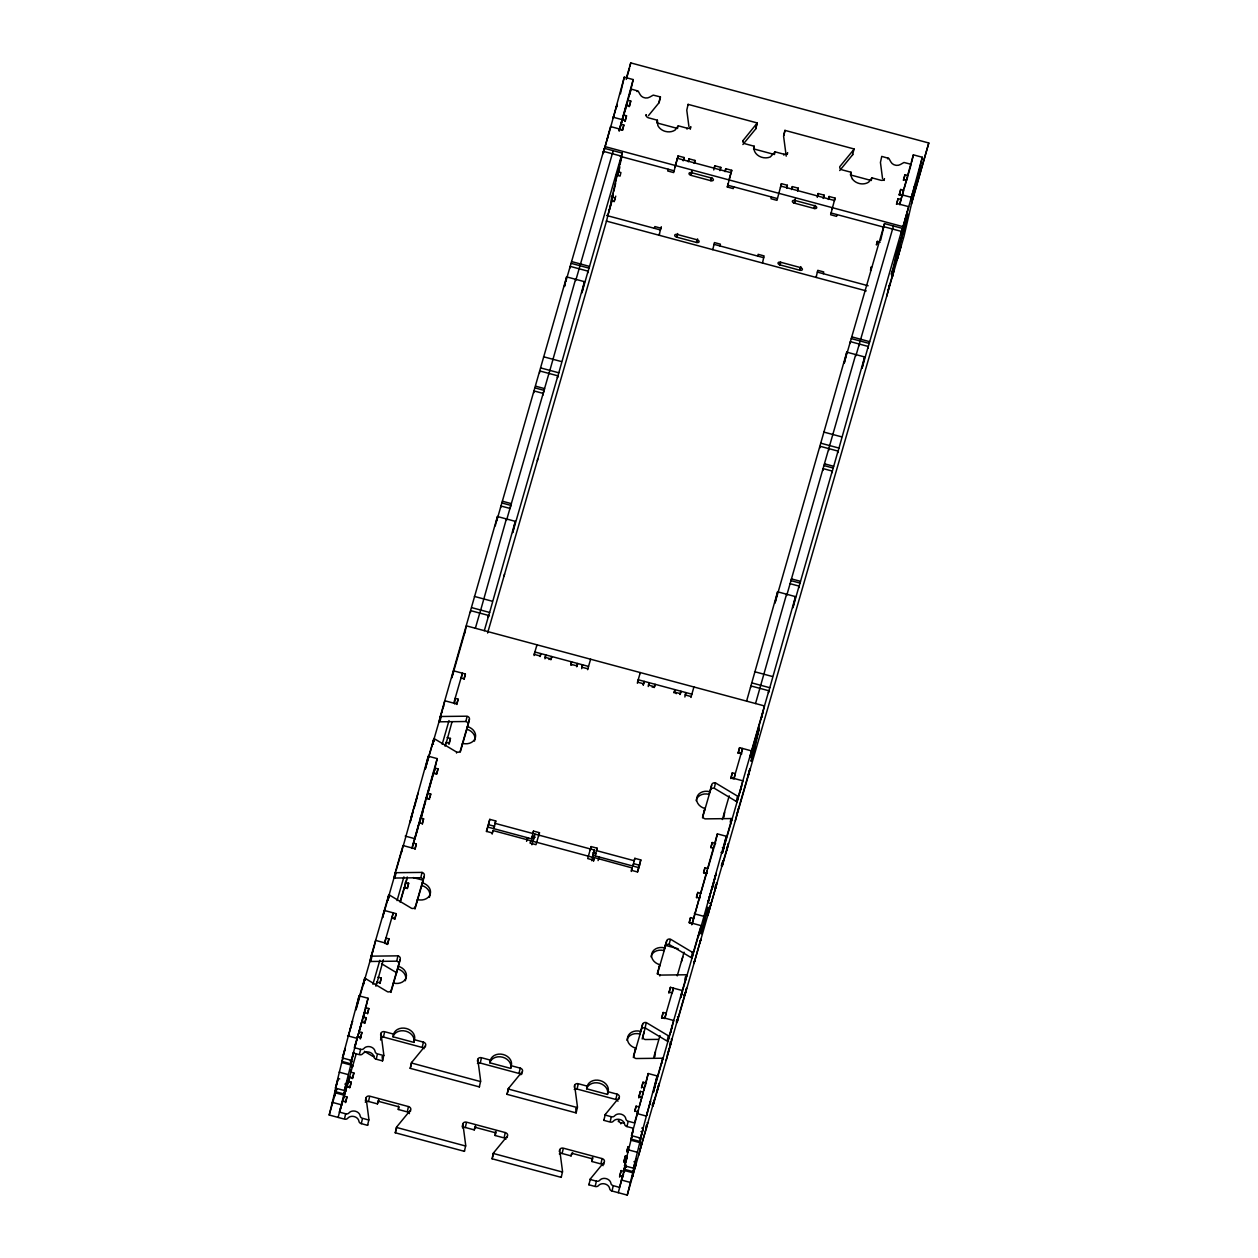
<?xml version="1.0" encoding="UTF-8"?>
<svg xmlns="http://www.w3.org/2000/svg" width="1258" height="1258" viewBox="0 0 1258 1258"><rect width="100%" height="100%" fill="white"/><g stroke="black" fill="none" stroke-linecap="round" stroke-linejoin="round"><path stroke-width="1.5" d="M352.539 1021.119L352.303 1022.109M753.935 147.925L754.202 146.227L745.255 143.821A3.082 2.5 13 0 1 742.975 140.629L757.253 122.954L688.11 104.367L686.884 109.698A3.082 2.485 13 0 0 686.805 110.405L688.928 126.571M645.952 115.5L646.156 114.62A3.082 2.5 13 0 0 648.452 117.812L657.384 120.218L657.808 125.344A10.772 8.696 13 0 0 660.057 128.458A10.85 8.759 13 0 0 665.403 131.414A10.772 8.696 13 0 0 675.153 130.014L678.251 125.816L687.198 128.222A3.082 2.5 13 0 0 690.862 126.633M786.219 156.165L783.624 136.43A3.082 2.485 13 0 1 783.687 135.707L784.929 130.376L854.072 148.963A3.082 2.485 13 0 1 853.757 149.608L839.794 166.638A3.082 2.5 13 0 0 842.074 169.846L851.021 172.236L850.88 175.664L852.358 178.998M343.167 1099.256L343.906 1096.426M624.581 1171.513L621.169 1170.6L619.801 1175.397L622.773 1176.199L619.549 1187.379L613.259 1185.681A3.082 2.5 13 0 1 610.916 1183.338A6.18 4.985 13 0 0 606.214 1178.636A6.18 4.985 13 0 0 599.673 1180.319A3.082 2.5 13 0 1 596.402 1181.152L590.112 1179.469A3.082 2.5 13 0 1 590.442 1178.809L604.39 1161.779A3.082 2.5 13 0 0 602.11 1158.587L563.364 1148.177A3.082 2.5 13 0 0 559.684 1149.781L562.515 1171.308A3.082 2.5 13 0 1 562.452 1172.031L561.21 1177.362L492.067 1158.775L493.293 1153.46A3.082 2.5 13 0 1 493.623 1152.8L507.587 1135.77A3.082 2.5 13 0 0 505.291 1132.577L466.545 1122.167A3.082 2.5 13 0 0 462.881 1123.756L465.696 1145.299A3.082 2.5 13 0 1 465.633 1146.022L464.391 1151.337L395.248 1132.766L396.474 1127.435A3.082 2.5 13 0 1 396.805 1126.791L410.768 1109.76A3.082 2.5 13 0 0 408.473 1106.568L369.726 1096.158A3.082 2.5 13 0 0 366.062 1097.747L368.893 1119.29A3.082 2.5 13 0 1 368.814 1120.013L367.572 1125.328L361.298 1123.646A3.082 2.5 13 0 1 358.939 1121.287A6.18 4.985 13 0 0 354.253 1116.585A6.18 4.985 13 0 0 347.711 1118.268A3.082 2.5 13 0 1 344.44 1119.117L329.203 1115.013L336.688 1084.475M337.238 1089.57L335.744 1089.176L335.053 1091.567L343.984 1093.973L347.145 1080.937L344.377 1090.529L335.446 1088.123L344.032 1053.119M353.671 1052.38L351.375 1060.368L342.428 1057.962L359.096 995.849L368.028 998.254L364.521 1013.429M337.789 1080.308L336.861 1083.877M344.377 1051.924L345.195 1048.386L342.428 1057.962M334.439 1096.378L335.053 1093.721M351.627 1024.61L348.45 1035.586L349.064 1033.274M355.983 1009.309L359.096 995.849M390.908 992.405L398.99 964.367A3.082 2.5 13 0 0 396.71 961.175L370.78 961.474A3.082 2.5 13 0 1 369.899 961.348L371.126 956.017A3.082 2.5 13 0 0 372.006 956.159L397.937 955.844A3.082 2.5 13 0 1 400.233 959.052L391.238 990.203A3.082 2.5 13 0 1 387.558 991.791L365.528 978.598A3.082 2.5 13 0 0 364.71 978.268L363.468 983.599A3.082 2.5 13 0 1 364.097 983.819M365.119 980.375L365.528 978.598M372.604 952.29L373.013 950.513M370.78 961.474L371.802 957.039M373.988 947.494L375.639 940.402L387.558 943.61L387.354 944.491M384.02 912.758L384.429 910.981M414.983 908.968L423.081 880.93A3.082 2.5 13 0 0 420.801 877.722L394.855 878.037A3.082 2.5 13 0 1 393.974 877.895L395.216 872.58A3.082 2.5 13 0 0 396.097 872.706L422.028 872.407A3.082 2.5 13 0 1 424.308 875.599L415.329 906.751A3.082 2.5 13 0 1 411.649 908.355L389.618 895.161A3.082 2.5 13 0 0 388.785 894.831L387.558 900.146A3.082 2.5 13 0 1 388.187 900.382M338.15 1117.418L344.676 1091.582L343.984 1093.973M344.377 1090.529L351.674 1061.422L350.18 1061.029M351.375 1060.368L368.028 998.254M388.926 898.118L389.618 895.161M342.726 1059.016L342.034 1061.422L350.982 1063.828L353.718 1052.553M341.578 1105.357L342.27 1102.401M342.396 1101.804L342.616 1100.923L345.588 1101.725L345.384 1102.606M356.659 1040.319L357.539 1036.482L360.527 1037.268L360.323 1038.165M342.758 1101.442L343.371 1098.784M358.31 1034.343L361.801 1021.7L364.789 1022.502L364.584 1023.383M394.855 878.037L395.893 873.602M345.636 1091.457L346.264 1088.799M361.392 1023.462L361.801 1021.7M348.262 1081.345L347.019 1086.66L350.007 1087.462L351.234 1082.147L348.262 1081.345L349.52 1076.958L352.507 1077.744L352.303 1078.641M363.185 1016.904L366.172 1017.706L364.946 1023.021L361.958 1022.219L363.185 1016.904L364.458 1012.501L367.446 1013.303L368.83 1008.523L365.418 1007.595M399.997 857.421L400.406 855.66M349.52 1076.958L349.032 1082.478M364.458 1012.501L363.971 1018.036M401.381 852.641L428.27 756.2L437.202 758.605L433.696 773.78M351.218 1065.196L352.696 1065.589L341.516 1105.766M352.696 1065.589L352.287 1067.366L356.014 1054.456M411.665 815.577L410.014 822.685L413.049 811.835M411.397 817.889L411.806 816.112M345.746 1102.244L346.972 1096.929L343.56 1096.017M360.323 1038.998L361.911 1032.488L358.923 1031.686M349.645 1087.824L351.234 1082.147M416.194 800.937L417.011 797.383M350.479 1072.036L353.891 1072.964L352.665 1078.279L349.252 1077.367M367.588 1013.838L368.83 1008.523M428.27 756.2L425.283 769.078L443.571 706.068M344.645 1118.22L345.667 1113.786A3.082 2.5 13 0 0 348.938 1112.953A6.18 4.985 13 0 1 355.479 1111.254A6.18 4.985 13 0 1 360.181 1115.972A3.082 2.5 13 0 0 362.524 1118.315L368.814 1120.013M359.568 1053.779L360.606 1049.345A3.082 2.5 13 0 0 363.877 1048.512A6.18 4.985 13 0 1 370.418 1046.813A6.18 4.985 13 0 1 375.104 1051.531A3.082 2.5 13 0 0 377.463 1053.874L383.753 1055.572L382.511 1060.887L376.221 1059.205A3.082 2.5 13 0 1 373.878 1056.846A6.18 4.985 13 0 0 369.176 1052.144A6.18 4.985 13 0 0 362.634 1053.827A3.082 2.5 13 0 1 359.363 1054.676L353.073 1052.977M376.016 985.926L376.913 982.089L379.885 982.891L381.268 978.095L377.872 977.183M377.054 982.608L383.36 959.728M391.993 918.167L393.219 912.852L384.571 942.808M460.239 752.205L468.165 724.702A3.082 2.5 13 0 0 465.885 721.51L439.954 721.809A3.082 2.5 13 0 1 439.073 721.683L440.3 716.368A3.082 2.5 13 0 0 441.181 716.494L467.111 716.195A3.082 2.5 13 0 1 469.407 719.387L460.412 750.539A3.082 2.5 13 0 1 456.733 752.142L434.702 738.949A3.082 2.5 13 0 0 433.884 738.619L432.642 743.934A3.082 2.5 13 0 1 433.475 744.264M434.089 741.607L434.497 739.83M388.942 938.814L387.716 944.129L384.728 943.343L385.954 938.012L388.942 938.814L387.558 943.61M441.778 712.641L442.187 710.864M440.158 720.928L441.181 716.494M443.162 707.845L444.813 700.753L456.733 703.945L458.116 699.165L455.129 698.363L454.641 703.882M394.619 919.331L396.207 913.654L384.288 910.446L382.636 917.538L395.515 872.596M380.042 983.41L381.268 978.095M396.207 913.654L394.965 918.969L391.568 918.057M412.026 847.688L437.202 758.605M412.105 848.474L419.229 822.779L422.201 823.581L423.584 818.785L420.172 817.873M453.195 673.093L453.603 671.316M418.395 826.333L419.229 822.779M407.246 876.983L404.431 887.755L407.419 888.557L408.646 883.226L405.249 882.314M419.92 822.496L421.21 816.914M421.572 817.181L422.861 811.583M425.55 801.566L420.754 818.518M426.242 799.16L427.06 795.622L419.087 823.927L419.779 821.537M464.784 632.947L466.419 625.855L764.471 705.942L761.452 717.831L761.861 716.054M429.497 799.349L426.525 798.547L427.751 793.216L433.633 772.852L436.62 773.654L438.004 768.858L434.592 767.946M415.093 849.276L416.319 843.945L413.347 843.143M470.398 612.457L470.806 610.68L488.686 615.476L488.277 617.253L515.324 521.347L497.445 516.535L440.3 716.368M433.633 772.852L426.525 798.547M422.358 824.116L423.584 818.785M434.749 770.352L435.174 768.591M429.906 797.572L430.739 794.018L427.751 793.216M438.004 768.858L436.762 774.173L433.365 773.261M495.275 525.891L497.445 516.535M445.395 745.381L446.087 742.424L449.059 743.226L448.854 744.123M500.605 507.792L501.014 506.031L509.962 508.421M446.228 742.959L452.062 721.683M461.167 678.518L462.394 673.187L453.745 703.143M496.627 521.205L566.619 276.886L584.498 281.682L581.888 292.925L588.068 271.178L570.189 266.366L569.78 268.143M396.915 960.279L397.937 955.844M456.874 704.48L458.116 699.165M365.37 1100.703L366.062 1097.747M380.576 1035.082L380.985 1033.305A3.082 2.5 13 0 1 384.665 1031.717L393.612 1034.107A10.803 8.727 13 0 1 406.46 1028.525A10.803 8.727 13 0 1 414.464 1039.721L423.411 1042.127A3.082 2.5 13 0 1 425.691 1045.319L411.743 1062.35A3.082 2.5 13 0 0 411.413 1062.994L410.187 1068.325L479.329 1086.896L480.556 1081.581A3.082 2.5 13 0 0 480.635 1080.858L477.804 1059.315A3.082 2.5 13 0 1 481.484 1057.726L490.416 1060.132A10.803 8.727 13 0 1 503.279 1054.534A10.803 8.727 13 0 1 511.283 1065.73L520.23 1068.136A3.082 2.5 13 0 1 522.51 1071.329L508.546 1088.359A3.082 2.5 13 0 0 508.232 1089.019L507.005 1094.334L576.148 1112.905L577.375 1107.59A3.082 2.5 13 0 0 577.453 1106.867L574.623 1085.34A3.082 2.5 13 0 1 578.303 1083.736L587.234 1086.141A10.803 8.727 13 0 1 600.082 1080.559A10.803 8.727 13 0 1 608.101 1091.74L617.049 1094.145A3.082 2.5 13 0 1 619.329 1097.338L605.365 1114.368A3.082 2.5 13 0 0 605.051 1115.028L611.325 1116.711A3.082 2.5 13 0 0 614.612 1115.877A6.18 4.985 13 0 1 621.153 1114.195A6.18 4.985 13 0 1 625.839 1118.897A3.082 2.5 13 0 0 628.198 1121.24L634.472 1122.938L637.712 1111.757L634.724 1110.956L636.108 1106.159L639.095 1106.961L641.973 1096.976L638.985 1096.174L640.369 1091.378L643.357 1092.18L642.665 1095.136M390.829 991.98L391.238 990.203M392.7 985.674L393.314 983.017A10.803 8.727 13 0 0 406.161 977.419A10.803 8.727 13 0 0 398.157 966.238M361.298 1123.646L362.32 1119.211M376.221 1059.205L377.258 1054.77M449.216 743.761L450.443 738.43L447.046 737.518M464.139 679.32L465.381 673.989L453.462 670.797L451.811 677.889L465.193 631.17M398.99 964.367L400.028 959.933M365.292 1102.244A3.082 2.5 13 0 1 368.5 1101.473L369.522 1097.039M380.624 1037.441A3.082 2.5 13 0 1 383.423 1037.032L384.461 1032.598M421.005 876.842L422.028 872.407M533.801 392.763L534.21 390.986L543.157 393.392L542.748 395.169L544.132 390.373L544.541 388.596L535.594 386.19M414.904 908.528L415.329 906.751M416.775 902.222L417.404 899.564A10.803 8.727 13 0 0 430.252 893.982A10.803 8.727 13 0 0 422.248 882.786M539.572 372.793L539.981 371.016L557.86 375.827L557.451 377.604L584.498 281.682M423.081 880.93L424.103 876.496M510.009 508.609L511.346 503.64L502.398 501.234M564.449 286.242L566.619 276.886M456.528 753.023L456.733 752.142M565.801 281.54L604.359 148.318L622.238 153.114L617.93 171.748L620.917 172.535L620.084 176.089L616.294 175.066M368.5 1101.473L377.431 1103.879L378.06 1101.222A10.803 8.727 13 0 1 378.595 1099.869M414.464 1039.721L413.851 1042.379L392.983 1036.781L393.612 1034.107M465.885 721.51L466.907 717.076M461.875 746.01L462.488 743.352A10.803 8.727 13 0 0 475.335 737.77A10.803 8.727 13 0 0 467.331 726.574M468.385 723.822L469.407 719.387M515.324 521.347L512.714 532.574L557.86 375.827M504.112 575.802L504.521 574.025M602.975 153.099L603.384 151.337L621.279 156.134L620.854 157.91L622.238 153.114M624.911 121.476L625.116 120.579L622.128 119.777L620.854 124.18L623.842 124.982L622.458 129.778L610.539 126.571L603.132 153.633L609.297 131.886M604.516 148.837L604.925 147.06M607.504 138.459L607.928 136.682M608.888 133.662L624.267 77.163L633.199 79.569L629.771 94.35M613.652 116.585L617.065 104.493M616.216 107.921L617.049 104.791M620.398 93.8L624.267 77.163M537.323 460.758L537.732 458.997M629.928 66.454L630.745 62.9L928.797 142.987L911.421 204.221M619.109 130.549L633.199 79.569M620.854 124.18L619.628 129.495L622.616 130.297L623.842 124.982M620.902 125.108L621.578 122.152M629.173 106.694L629.377 105.798L626.39 105.012L622.223 120.155M626.39 105.012L625.871 107.37M588.068 271.178L587.659 272.939L621.279 156.134M648.42 115.689L658.878 102.904A3.082 2.485 13 0 0 659.208 102.26L660.434 96.929L653.248 95.121L649.678 97.133A6.18 4.985 13 0 1 640.118 94.554L638.152 91.063L631.013 89.019L626.547 105.53L629.535 106.332M625.257 121.114L626.5 115.783L623.512 114.997M629.739 105.452L630.761 101.017L627.773 100.215M409.432 1113.645A3.082 2.5 13 0 0 407.246 1111.883L398.299 1109.477L398.912 1106.82L378.06 1101.222M609.8 208.592L613.291 193.528L606.498 221.109L487.601 633.026M395.783 1131.225L396.805 1126.791M410.706 1066.784L411.743 1062.35M609.108 210.998L609.517 209.221M612.316 196.531L612.74 194.754M618.213 171.104L611.357 199.55L613.244 193.339M613.7 191.735L615.649 183.322M617.647 174.689L619.596 166.308L617.93 171.748M620.005 164.546L621.751 157.014M637.083 91.598L637.287 90.718M611.215 200.714L614.203 201.516L615.02 197.962L611.231 196.94M407.45 1111.003L408.473 1106.568M422.389 1046.562L423.411 1042.127M410.36 1111.537L410.564 1110.641M425.283 1047.096L425.487 1046.2M488.56 824.682L489.787 819.367L495.762 820.955L493.828 828.676L494.52 826.286L488.56 824.682L486.579 831.522M658.878 102.904L659.915 98.47M657.384 120.218L656.77 122.875L677.637 128.489M492.161 834.101L492.994 830.547L592.329 857.248L594.405 850.046L534.807 834.038L531.898 844.778M534.068 655.544L534.886 651.99L588.54 666.41M536.71 645.873L536.962 644.804L534.194 654.396L540.154 656L540.846 653.594L540.169 656.55M544.934 658.783L545.815 654.931L545.123 657.336L551.083 658.925L550.878 659.821M654.412 228.327L654.836 226.566L660.796 228.154L659.145 235.262L659.459 233.925M668.124 169.217L667.699 170.978L673.675 172.582L678.078 155.898L684.038 157.502L683.361 160.458M677.936 127.152L678.251 125.816M677.386 158.854L678.078 155.898M686.994 129.118L687.198 128.222M690.249 129.291L690.658 127.514M683.141 160.788L684.038 157.502M527.196 839.526L527.605 837.749L526.567 841.35M462.189 1126.712L462.881 1123.756M477.395 1061.092L477.804 1059.315M570.755 665.152L571.651 661.881L570.959 664.271L576.919 665.875L576.714 666.756M688.315 161.795L689.007 158.838L694.966 160.442L694.274 163.398M487.774 827.056L531.584 838.819L533.502 831.098L539.462 832.702L538.644 836.255M462.504 1127.907A3.082 2.5 13 0 1 465.318 1127.483L466.341 1123.048M477.442 1063.466A3.082 2.5 13 0 1 480.241 1063.041L481.279 1058.607M533.156 841.13L534.807 834.038M576.919 666.426L577.611 663.469L576.919 665.875M677.685 233.532L676.647 237.133L677.26 234.475L697.136 239.806A2.312 1.368 16.1 0 1 699.071 241.74A2.312 1.368 16.1 0 1 696.523 242.464L676.647 237.133A2.312 1.368 16.1 0 1 674.728 235.199A2.312 1.368 16.1 0 1 677.26 234.475M465.318 1127.483L474.25 1129.888L474.864 1127.231A10.803 8.727 13 0 1 475.414 1125.879M511.283 1065.73L510.669 1068.388L489.802 1062.79L490.416 1060.132M581.683 668.658L582.58 664.806L581.888 667.212L587.848 668.816L587.643 669.696M713.742 169.956L714.843 165.789L720.803 167.377L720.111 170.333M505.968 1139.166A3.082 2.5 13 0 0 504.065 1137.892L495.117 1135.502L495.731 1132.829A10.803 8.727 13 0 0 495.998 1131.414M719.906 170.663L720.803 167.377M492.586 1157.234L493.623 1152.8M507.524 1092.793L508.546 1088.359M725.08 171.67L725.772 168.714L731.731 170.317L731.04 173.274M504.269 1137.012L505.291 1132.577M519.192 1072.571L520.23 1068.136M507.163 1137.546L507.383 1136.666M521.897 1073.986L522.306 1072.225M712.799 249.666L714.434 242.574L720.394 244.178L719.985 245.955M733.681 186.829L733.272 188.606L727.313 187.002L731.731 170.317M742.77 141.509L742.975 140.629M742.896 144.528L755.696 128.929L756.734 124.495M757.253 122.954L755.696 128.929M590.301 850.141L591.134 846.587L597.094 848.191L595.16 855.912L638.97 867.674M754.202 146.227L753.589 148.884L774.456 154.498L775.07 151.841L784.001 154.231A3.098 2.5 13 0 0 787.225 153.476L787.681 152.643M591.732 860.739L594.405 850.046M593.509 861.321L594.326 857.783L593.634 860.173L587.675 858.569L591.134 846.587M637.397 683.298L638.215 679.76L691.869 694.18M640.039 673.628L640.291 672.574L637.523 682.15L643.483 683.754L643.278 684.651M598.729 858.742L599.138 856.981L598.1 860.566M643.278 685.201L644.175 681.364L643.483 683.754M648.247 686.538L649.144 682.701L648.452 685.091L654.412 686.695L654.207 687.576M783.828 135.534L784.85 131.099A3.082 2.485 13 0 1 784.929 130.376M757.741 256.097L758.149 254.32L764.109 255.924L762.474 263.016M771.437 196.971L771.028 198.748L776.988 200.352L781.407 183.668L787.366 185.272L786.675 188.228M783.797 155.127L784.001 154.231M787.272 154.419L787.477 153.523M780.51 187.505L781.407 183.668M559.275 1151.542L559.684 1149.781M574.214 1087.101L574.623 1085.34M559.323 1153.916A3.082 2.5 13 0 1 562.122 1153.492L563.159 1149.073M574.261 1089.475A3.082 2.5 13 0 1 577.06 1089.051L578.082 1084.616M631.249 871.464L632.082 867.926L592.77 857.154M639.567 865.252L640.809 859.937L634.85 858.333L632.916 866.054L633.607 863.648L639.567 865.252L637.602 872.109M674.068 692.922L674.964 689.636L674.272 692.026L680.248 693.63L680.028 694.526M791.644 189.565L792.336 186.609L798.295 188.197L797.603 191.153M562.122 1153.492L571.069 1155.898L571.682 1153.24L592.549 1158.854L591.936 1161.511L600.868 1163.917A3.082 2.5 13 0 1 603.054 1165.663M608.101 1091.74L607.488 1094.397L586.621 1088.799L587.234 1086.141M680.248 694.196L680.94 691.24L680.248 693.63M779.976 264.888L780.589 262.23L800.465 267.577A2.312 1.368 16.1 0 1 802.384 269.495A2.312 1.368 16.1 0 1 799.852 270.234L779.976 264.888A2.312 1.368 16.1 0 1 778.042 262.969A2.312 1.368 16.1 0 1 780.589 262.23L779.976 264.888L780.495 263.095M794.285 203.104L794.914 200.447L814.775 205.793A2.312 1.368 16.1 0 1 816.709 207.727A2.312 1.368 16.1 0 1 814.162 208.451L794.285 203.104A2.312 1.368 16.1 0 1 792.367 201.186A2.312 1.368 16.1 0 1 794.914 200.447L794.285 203.104L795.433 198.654M684.871 697.011L685.893 692.576L685.201 694.966L691.177 696.57L690.957 697.451M800.874 266.633L799.852 270.234L800.261 268.457M815.09 205.258L814.162 208.451L814.571 206.674M799.852 270.234L800.465 267.577M814.162 208.451L814.775 205.793M817.275 197.38L818.156 193.543L824.116 195.147L823.44 198.104M647.162 1122.686A3.082 2.5 13 0 1 647.823 1122.796L627.255 1195.1L612.033 1191.012A3.082 2.5 13 0 1 609.674 1188.653A6.18 4.985 13 0 0 604.972 1183.951A6.18 4.985 13 0 0 598.431 1185.634A3.082 2.5 13 0 1 595.16 1186.483L588.886 1184.784L590.442 1178.809M633.246 1128.253L626.956 1126.57A3.082 2.5 13 0 1 624.613 1124.212A6.18 4.985 13 0 0 619.911 1119.51A6.18 4.985 13 0 0 613.369 1121.193A3.082 2.5 13 0 1 610.099 1122.042L603.809 1120.343L605.365 1114.368M823.219 198.434L824.116 195.147M595.364 1185.586L596.402 1181.152M610.303 1121.145L611.325 1116.711M601.088 1163.021L602.11 1158.587M616.011 1098.58L617.049 1094.145M603.777 1164.452L604.186 1162.675M618.92 1099.115L619.125 1098.234M828.409 199.44L829.085 196.484L835.045 198.088L834.369 201.044M618.307 1121.554L618.511 1120.658M635.117 1050.807L635.73 1048.15A10.803 8.727 13 0 1 627.711 1036.954A10.803 8.727 13 0 1 640.574 1031.371L642.649 1024.185A3.082 2.5 13 0 1 646.313 1022.581L668.36 1035.774A3.082 2.5 13 0 0 669.177 1036.105L667.935 1041.42A3.082 2.5 13 0 1 667.117 1041.089L645.087 1027.896A3.082 2.5 13 0 0 641.407 1029.5L633.324 1057.538M640.574 1031.371L639.945 1034.029A10.803 8.727 13 0 0 626.94 1040.319M641.611 1028.604L642.649 1024.185M835.045 198.088L830.642 214.756L836.601 216.36L837.01 214.583M816.426 276.1L816.112 277.436L817.763 270.328L823.723 271.932L823.314 273.709M620.807 1123.866L621.012 1122.969A3.082 2.5 13 0 1 618.716 1119.777M642.193 1038.998L642.602 1037.221M657.321 973.661L657.525 972.78M644.253 1031.796L642.602 1038.054M645.087 1027.896L646.109 1023.462M659.192 967.355L659.805 964.697A10.803 8.727 13 0 1 651.801 953.517A10.803 8.727 13 0 1 664.649 947.919L666.724 940.732A3.082 2.5 13 0 1 670.404 939.144L692.435 952.337A3.082 2.5 13 0 0 693.268 952.668L692.026 957.983A3.082 2.5 13 0 1 691.208 957.653L669.162 944.459A3.082 2.5 13 0 0 665.498 946.047L657.399 974.101M664.649 947.919L664.035 950.592A10.803 8.727 13 0 0 651.015 956.866M665.702 945.167L666.724 940.732M659.821 975.972L660.025 975.092A3.082 2.5 13 0 1 657.73 971.884L659.805 964.697M612.033 1191.012L613.055 1186.577M626.956 1126.57L627.994 1122.136M669.162 944.459L670.199 940.025M839.715 170.538L852.515 154.938L854.072 148.963M851.021 172.236L850.408 174.909L871.259 180.507L871.888 177.85L880.82 180.256A3.082 2.5 13 0 0 884.5 178.652M702.624 816.568L704.905 808.485A10.803 8.727 13 0 1 696.885 797.289A10.803 8.727 13 0 1 709.748 791.707L711.824 784.52A3.082 2.5 13 0 1 715.487 782.916L737.518 796.125A3.082 2.5 13 0 0 738.352 796.44L737.109 801.771A3.082 2.5 13 0 1 736.292 801.44L714.261 788.247A3.082 2.5 13 0 0 710.581 789.835L702.483 817.873M619.581 1176.277L619.801 1175.397M704.276 811.143L704.905 808.485M619.596 1177.111L621.169 1170.6M634.881 1111.474L636.108 1106.159M623.858 1161.496L625.446 1155.819L626.94 1156.228M638.781 1097.055L638.985 1096.174M709.748 791.707L709.119 794.364A10.803 8.727 13 0 0 696.114 800.654M623.858 1162.345L625.446 1155.819M638.797 1097.904L640.369 1091.378M641.438 1087.871L643.027 1082.195L646.439 1083.107M710.581 789.835L711.619 785.401M626.861 1151.951L628.088 1146.636L626.704 1151.432L628.198 1151.825M641.8 1087.51L643.027 1082.195M618.307 1192.694L624.849 1166.858L626.342 1167.251M627.255 1195.1L636.249 1158.618L633.482 1168.195L624.55 1165.804L631.831 1136.697L631.139 1139.103L640.086 1141.493L640.778 1139.103L639.284 1138.71M641.753 1128.064L643.247 1128.457L640.479 1138.05L631.532 1135.644L648.2 1073.53L657.148 1075.936L653.311 1092.494L655.104 1085.921M633.796 1169.248L633.104 1171.654L624.157 1169.248L625.792 1162.156M631.139 1139.103L632.79 1131.996M622.568 1177.079L622.773 1176.199M637.507 1112.638L637.712 1111.757M623.543 1174.06L622.93 1176.717L619.942 1175.915M645.212 1086.409L648.2 1073.53M714.465 787.351L715.487 782.916M661.551 1018.162L663.139 1012.486L666.127 1013.288L664.9 1018.618M663.139 1012.486L661.912 1017.816L664.145 1018.414M668.816 993.002L670.404 987.326L682.323 990.533L680.688 997.625L682.481 991.052M669.177 992.641L670.404 987.326M672.149 993.443L673.392 988.128L664.743 1018.084M693.504 918.419L690.532 917.632L689.29 922.947L692.277 923.749L698.85 899.91M633.482 1168.195L643.247 1128.457M640.479 1138.05L657.148 1075.936M696.555 897.787L697.797 892.457L701.193 893.369M632.475 1176.466L633.104 1173.808M646.801 1114.682L647.414 1112.025M635.982 1163.823L635.369 1166.48L636.281 1162.911L632.208 1177.378L633.01 1174.091M650.292 1102.039L649.678 1104.697L650.59 1101.127L646.518 1115.594L647.335 1112.308M691.758 924.803L717.375 833.881L726.322 836.271L722.485 852.83L720.991 852.437M715.613 843.442L712.201 842.53L710.817 847.326L713.805 848.128L707.924 868.492L704.936 867.69L703.709 873.021L706.681 873.823M638.781 1155.159L641.816 1143.27L640.322 1142.862M641.407 1145.047L641.816 1143.27M645.904 1127.105L646.329 1125.328M710.974 847.861L712.201 842.53M700.077 895.665L699.259 899.203L699.951 896.812M661.519 1063.67L662.762 1058.355A3.082 2.5 13 0 0 661.865 1058.23L635.935 1058.528A3.082 2.5 13 0 1 633.655 1055.336L635.73 1048.15M652.399 1104.65L652.808 1102.873M667.322 1040.209L668.36 1035.774M652.179 1105.546A3.082 2.5 13 0 0 653.012 1105.876L654.239 1100.546A3.082 2.5 13 0 1 653.61 1100.325M657.368 1089.727L659.161 1083.154L657.525 1090.246M671.064 1030.601L670.656 1032.378L673.69 1020.49L661.755 1017.282M750.554 687.733L750.979 685.956L768.858 690.752L768.449 692.529L795.496 596.622L777.601 591.81L746.592 701.131M714.387 846.744L717.375 833.881M730.725 778.513L732.313 772.837L735.301 773.639L734.279 778.073M732.313 772.837L731.087 778.152L734.059 778.954M666.158 1060.29L669.193 1048.401L668.784 1050.178M670.483 1041.593L669.791 1044.549A3.082 2.5 13 0 1 670.671 1044.675L671.898 1039.36A3.082 2.5 13 0 0 671.253 1039.234M684.934 979.211L685.547 976.554M737.99 753.353L739.578 747.661L751.498 750.869L749.862 757.961L751.655 751.403M685.61 980.234L686.837 974.903A3.082 2.5 13 0 0 685.956 974.777L660.025 975.092M739.578 747.661L738.352 752.992L741.748 753.904M676.474 1021.213L676.883 1019.436M691.413 956.772L692.435 952.337M676.269 1022.094A3.082 2.5 13 0 0 677.087 1022.424L678.329 1017.109A3.082 2.5 13 0 1 677.496 1016.779M777.601 591.81L775.007 603.054L846.776 352.161L864.655 356.957L862.06 368.201L868.24 346.453L850.345 341.641L849.936 343.418M684.745 994.858L686.538 988.285L684.902 995.393L683.11 994.905M698.442 935.732L698.033 937.509L726.322 836.271M740.978 754.155L741.182 753.259L738.194 752.457M741.324 753.794L742.566 748.463L733.917 778.419M694.164 962.763C696.004 955.309 693.016 966.569 694.164 962.763L700.549 940.135C701.665 936.361 698.756 947.51 700.549 940.135M709.716 895.665L708.065 902.757L709.858 896.199M705.188 916.768L701.068 933.923L704.527 921.941M703.835 924.363L707.955 907.16L704.496 919.142M712.861 885.805L712.453 887.582L715.472 875.694M903.37 180.366L904.958 174.689L907.946 175.491L911.169 164.295L903.983 162.486L900.413 164.499A6.18 4.985 13 0 1 890.853 161.92L888.871 158.429L881.748 156.401L880.443 162.439L882.55 178.589M707.955 915.494L710.99 903.606L709.496 903.213M710.566 905.383L710.99 903.606M722.485 852.83L724.278 846.257M715.079 887.44L715.771 884.484M730.222 822.119L731.04 818.565A3.082 2.5 13 0 1 731.92 818.691L730.694 824.021M677.087 1022.424L716.997 883.132A3.082 2.5 13 0 0 716.337 883.022M721.353 865.881L722.186 862.328M736.292 801.44L737.314 797.006M721.557 865.976A3.082 2.5 13 0 0 722.186 866.212L723.413 860.897A3.082 2.5 13 0 1 722.784 860.661M726.542 850.062L728.335 843.505L726.684 850.597M740.239 790.936L739.83 792.713L742.865 780.825L730.929 777.633M819.729 448.068L820.153 446.291L838.032 451.103L837.624 452.88L864.655 356.957M887.818 158.964L888.022 158.083M735.332 820.641L738.367 808.752L737.959 810.514M884.091 180.429L884.295 179.548M756.844 737.062L751.089 761.326L753.856 751.749M748.164 775.164L749.957 768.607L748.306 775.699M752.064 758.307L752.473 756.53M757.552 734.656L757.961 732.879M753.448 753.511L759.345 728.099L756.168 739.452M846.776 352.161L844.181 363.389L845.974 356.816M846.461 355.133L884.531 223.594L902.411 228.39M822.905 470.445L823.33 468.668L832.261 471.074L831.852 472.851L838.032 451.103M828.676 450.474L829.085 448.697M871.338 266.838L870.52 270.376L871.558 266.79M795.496 596.622L792.886 607.85L799.066 586.102L790.118 583.696M799.066 586.102L798.657 587.879L832.261 471.074M883.147 228.374L883.556 226.613L901.436 231.409L901.027 233.186L907.348 211.973M880.647 240.325L884.531 223.594M858.884 345.824L859.293 344.047M896.451 204.331L898.055 198.654L901.027 199.456L899.8 204.771M896.812 203.969L898.055 198.654M899.108 195.147L900.697 189.471L903.684 190.273L902.961 193.276M900.697 189.471L899.47 194.786L902.867 195.698M903.731 180.004L904.958 174.689M899.706 203.985L913.371 154.844L922.303 157.25L903.952 236.473L722.186 866.212M902.096 195.949L902.3 195.053L899.313 194.251M868.24 346.453L867.831 348.214L901.436 231.409M906.924 179.925L907.741 176.372M911.657 162.235L913.371 154.844M886.654 296.385L889.689 284.497L889.264 286.274M897.269 250.562L891.513 274.826L894.281 265.249M896.671 203.45L908.59 206.642L901.184 233.721L902.977 227.148M892.488 271.807L892.897 270.03M897.96 248.156L898.385 246.379M893.872 267.011L899.769 241.583L896.577 252.952M892.834 274.637L892.425 276.414L894.061 269.322L892.677 274.102L891.183 273.709M899.203 246.568L897.552 253.66L907.836 214.174L900.429 241.237M905.964 216.769L905.556 218.53L922.303 157.25M892.425 276.414L894.061 269.322M901.939 238.47L902.348 236.708M897.693 257.104C894.328 269.857 903.275 236.976 900.036 249.493M912.003 195.336L911.091 198.89L912.805 192.584M899.957 249.792L900.571 247.118M914.267 188.008L914.88 185.335M674.996 166.827L677.386 158.304L731.04 172.723L728.964 179.91M697.136 239.806L696.523 242.464L697.561 238.878M711.462 178.023L710.833 180.696L690.972 175.349A2.312 1.368 16.1 0 1 689.038 173.415A2.312 1.368 16.1 0 1 691.586 172.692L711.462 178.023A2.312 1.368 16.1 0 1 713.38 179.957A2.312 1.368 16.1 0 1 710.833 180.696L711.761 177.488M831.978 209.001L832.277 207.664M613.196 118.11L613.275 117.765M637.649 1112.748L638.388 1109.918M902.3 195.776L902.599 194.581M348.686 1034.485L349.095 1032.912M334.361 1096.268L336.499 1088.736M616.907 105.373L616.31 107.622M361.25 1024.499L360.574 1027.015M623.669 1173.179L626.044 1164.845M346.595 1087.604L347.177 1085.229L343.859 1097.118M625.541 108.959L625.242 110.028M613.621 116.444L613.951 115.249M358.216 1034.642L357.382 1037.96L361.188 1024.358M405.674 882.424L404.761 885.915L405.06 885.082M914.362 187.709L915.195 184.36L911.39 197.993M349.771 1030.522L351.768 1023.619M356.895 1005.315L364.71 978.268M371.126 956.017L388.785 894.831M395.216 872.58L403.016 845.549L414.936 848.741L416.319 843.945M411.476 816.206L418.112 793.216M426.069 765.65L433.884 738.619M564.465 286.51L565.392 283.317M355.951 1010.017L374.397 945.733M396.018 870.835L401.789 850.864M414.102 808.202L415.675 802.746M626.437 77.807L630.745 62.9M626.28 79.411L629.519 68.215M335.446 1088.123L337.742 1080.135M329.203 1115.013L336.578 1088.972M506.376 518.941L479.801 613.259M575.551 279.276L548.975 373.595M357.539 1036.482L354.316 1047.662L360.606 1049.345M475.367 628.261L479.754 613.086M506.549 520.23L548.928 373.422M575.724 280.581L612.332 153.728M355.228 1045.524L356.313 1041.797M361.958 1022.219L362.587 1020.034M372.918 984.275L379.837 960.294M397.056 900.602L403.912 876.889M414.778 839.212L417.986 828.094M442.187 744.28L449.027 720.567M612.379 153.916L613.306 150.708M619.172 131.099L626.594 105.373M350.982 1063.828L351.674 1061.422M360.527 1037.268L361.911 1032.488M364.789 1022.502L366.172 1017.706M430.739 794.018L429.355 798.814L425.943 797.902M465.381 673.989L463.998 678.785L461.01 677.983M625.116 120.579L626.5 115.783M629.377 105.798L630.761 101.017M342.616 1100.923L339.377 1112.103L345.667 1113.786M375.843 985.785L376.913 982.089M400.013 902.033L404.29 887.22L407.262 888.022L408.646 883.226M445.017 746.136L446.087 742.424M340.069 1110.767L341.028 1107.433M400.626 900.98L406.79 879.578M345.588 1101.725L346.972 1096.929M352.507 1077.744L353.891 1072.964M449.059 743.226L450.443 738.43M484.314 630.667L488.686 615.476M615.602 181.215L616.294 178.825M617.269 176.356L619.769 167.691M607.724 215.778L611.765 201.799M614.203 201.516L615.76 196.122M380.529 1039.989L381.693 1035.947M489.787 819.367L486.343 831.349L492.303 832.938L492.994 830.547M661.299 226.739L660.371 229.931L606.545 215.464M495.762 820.955L495.07 823.361L532.81 833.504L533.502 831.098M688.315 161.244L689.007 158.838M551.083 658.925L551.775 656.534L551.161 659.192A2.312 1.368 16.1 0 0 548.881 659.475M694.274 162.832L694.966 160.442M691.884 172.157L690.972 175.349L692.104 170.899M676.647 237.133L677.166 235.34M714.151 168.179L714.843 165.789M530.734 840.69L530.043 843.096L536.002 844.684L539.462 832.702M531.584 838.819L532.276 836.428L535.248 837.23M725.08 171.119L725.772 168.714M587.848 668.816L590.615 659.223M727.313 187.002L728.351 183.401M786.675 187.662L787.366 185.272M597.094 848.191L596.402 850.581L634.158 860.724L634.85 858.333M595.16 855.912L595.852 853.506L592.88 852.704M791.644 188.999L792.336 186.609M654.412 686.695L655.104 684.289L654.49 686.962A2.312 1.368 16.1 0 0 652.21 687.245M797.603 190.603L798.295 188.197M817.464 195.933L818.156 193.543M632.082 867.926L631.39 870.316L637.35 871.92L640.809 859.937M828.393 198.874L829.085 196.484M691.177 696.57L693.929 686.978M645.448 1027.173L642.807 1036.325A3.082 2.5 13 0 0 645.087 1039.533L658.06 1039.375M877.455 241.363L876.417 244.964L877.235 241.41L880.207 242.212M690.532 917.632L689.148 922.413L701.068 925.621L693.268 952.668M697.797 892.457L696.413 897.253L699.385 898.055M704.936 867.69L703.552 872.486L706.965 873.398M786.549 594.216L755.539 703.536M855.723 354.552L786.706 595.506M643.781 1090.717L644.631 1087.777L641.643 1086.991M700.596 893.888L707.232 870.898M855.88 355.857L893.463 225.984M901.027 199.456L902.3 195.053M904.156 188.606L906.562 180.287L903.574 179.485M653.61 1057.695L659.994 1035.57M677.229 975.878L684.069 952.164M722.344 819.556L729.2 795.842M655.481 1051.767L654.836 1056.767M681.474 961.694L682.858 956.898M724.655 812.118L724.01 817.102M631.532 1135.644L633.372 1129.259M624.55 1165.804L627.317 1156.212L626.311 1160.363M624.157 1169.248L624.849 1166.858M654.946 1085.387L662.762 1058.355M669.177 1036.105L686.837 974.903M724.121 845.738L731.92 818.691M738.352 796.44L768.858 690.752M653.72 1090.717L672.448 1025.805M681.097 995.849L699.825 930.936M714.245 881.009L708.191 901.609L716.164 873.304L714.654 879.248M722.894 851.053L741.622 786.156M750.271 756.2L763.244 711.257M755.335 743.006L756.027 740.6M895.759 256.49L896.451 254.1M703.678 922.696L704.37 920.306M706.446 913.104L707.138 910.713M897.441 251.631L906.2 221.266M912.648 198.906L928.797 142.987M701.901 930.385L702.593 927.979M704.669 920.793L705.361 918.403M896.199 256.947L904.958 226.597M751.922 757.788L752.614 755.382M892.331 271.272L893.023 268.882M640.023 1149.843L658.752 1084.931M667.4 1054.975L686.129 990.062M709.197 910.179L727.926 845.266M736.575 815.31L749.548 770.383M887.881 291.054L893.652 271.083M897.064 259.777L900.649 246.835M653.012 1105.876L670.671 1044.675M352.256 1021.952L352.523 1021.071M775.07 151.841L770.305 156.951A10.835 8.743 13 0 1 759.266 156.244A10.835 8.743 13 0 1 753.904 147.894M871.888 177.85L868.775 182.033A10.772 8.696 13 0 1 863.208 183.872A10.85 8.759 13 0 1 859.025 183.432A10.772 8.696 13 0 1 852.421 179.029M731.04 818.565L705.109 818.879A3.082 2.5 13 0 1 702.829 815.671M621.012 1122.969L624.251 1122.938M612.725 117.104L621.672 119.51M901.844 194.786L910.776 197.192M780.715 186.058L834.353 200.478M604.768 146.541L902.819 226.613M620.241 156.354L674.084 170.805M727.722 185.225L777.397 198.575M831.051 212.995L883.949 227.195M714.025 244.351L763.7 257.701M817.354 272.105L868.13 285.755M606.246 221.046L866.243 290.897M571.572 261.57L589.452 266.382M851.729 336.845L869.624 341.657M571.163 263.347L589.043 268.158M851.32 338.622L869.215 343.434M543.55 356.769L561.445 361.565M823.723 432.044L841.602 436.841M540.956 367.996L558.835 372.808M821.112 443.272L839.007 448.084M833.645 466.278L824.713 463.872L824.289 465.649L833.236 468.055M535.185 387.967L544.132 390.373M800.45 581.306L791.502 578.916L791.093 580.677L800.041 583.083M501.989 503.011L510.921 505.401M474.376 596.418L492.271 601.23M754.548 671.693L772.428 676.505M471.781 607.661L489.661 612.457M751.938 682.937L769.833 687.733M722.375 847.64L723.869 848.034M405.202 836.083L414.149 838.488M694.322 913.764L703.253 916.17M413.206 877.565L422.688 880.113M664.916 945.198L678.204 948.768M391.836 917.648L394.823 918.45M669.02 992.122L672.008 992.924M639.143 1096.693L642.13 1097.495M383.423 1037.032L422.169 1047.442A3.082 2.5 13 0 1 424.088 1048.716M480.241 1063.041L518.988 1073.451A3.082 2.5 13 0 1 520.891 1074.725M577.06 1089.051L615.807 1099.461A3.082 2.5 13 0 1 617.992 1101.222M357.272 1036.891L360.669 1037.803M347.57 1035.79L356.501 1038.196M636.674 1113.472L645.606 1115.877M411.413 1062.994L480.556 1081.581M508.232 1089.019L577.375 1107.59M640.935 1131.602L642.413 1132.011M341.909 1062.57L350.84 1064.976M631.013 1140.251L639.96 1142.657M349.834 1069.976L351.328 1070.385M339.141 1072.162L348.073 1074.552M628.245 1149.828L637.193 1152.234M338.213 1078.531L339.691 1078.939M344.834 1084.082L346.327 1084.49M633.938 1161.763L635.432 1162.156M346.453 1086.031L349.85 1086.943M624.204 1161.134L625.698 1161.543M474.864 1127.231L495.731 1132.829M334.911 1092.715L343.859 1095.12M624.031 1170.396L632.963 1172.802M332.159 1102.307L341.091 1104.713M621.263 1179.988L630.195 1182.394M396.474 1127.435L465.633 1146.022M493.293 1153.46L562.452 1172.031M381.567 963.722L396.71 972.796M364.364 1051.295L372.635 1056.233A3.082 2.5 13 0 0 374.381 1056.28M575.739 1108.597L576.211 1112.198A3.082 2.5 13 0 1 576.148 1112.905M380.985 1033.305L383.816 1054.849A3.082 2.5 13 0 1 383.753 1055.572M382.118 1056.578L382.589 1060.164A3.082 2.5 13 0 1 382.511 1060.887M466.718 729.231A10.803 8.727 13 0 1 474.486 741.119M571.038 664.538A2.312 1.368 16.1 0 1 571.84 664.853M674.351 692.293A2.312 1.368 16.1 0 1 676.238 693.693M421.619 885.459A10.803 8.727 13 0 1 429.403 897.331M397.544 968.896A10.803 8.727 13 0 1 405.312 980.768M507.005 1094.334A3.082 2.5 13 0 1 507.32 1093.689M603.809 1120.343A3.082 2.5 13 0 1 604.139 1119.699M410.187 1068.325A3.082 2.5 13 0 1 410.501 1067.665M479.408 1086.189A3.082 2.5 13 0 1 479.329 1086.896M586.621 1088.799A10.803 8.727 13 0 1 599.468 1083.217A10.803 8.727 13 0 1 607.488 1094.397M489.802 1062.79A10.803 8.727 13 0 1 502.65 1057.207A10.803 8.727 13 0 1 510.669 1068.388M392.983 1036.781A10.803 8.727 13 0 1 405.847 1031.183A10.803 8.727 13 0 1 413.851 1042.379M715.094 888.337A3.082 2.5 13 0 1 715.755 888.462M645.92 1128.001A3.082 2.5 13 0 1 646.581 1128.111M464.469 1150.63A3.082 2.5 13 0 1 464.391 1151.337M395.248 1132.766A3.082 2.5 13 0 1 395.578 1132.106M367.651 1124.605A3.082 2.5 13 0 1 367.572 1125.328M588.886 1184.784A3.082 2.5 13 0 1 589.2 1184.14M561.288 1176.639A3.082 2.5 13 0 1 561.21 1177.362M492.067 1158.775A3.082 2.5 13 0 1 492.381 1158.131M377.431 1103.879A10.803 8.727 13 0 1 379.161 1100.876M398.44 1106.065A10.803 8.727 13 0 1 398.299 1109.477M474.25 1129.888A10.803 8.727 13 0 1 475.98 1126.885M495.243 1132.074A10.803 8.727 13 0 1 495.117 1135.502M571.069 1155.898A10.803 8.727 13 0 1 572.799 1152.91M592.062 1158.083A10.803 8.727 13 0 1 591.936 1161.511M592.801 1157.423A10.803 8.727 13 0 1 592.549 1158.854M852.845 154.278A3.082 2.485 13 0 1 852.515 154.938M660.434 96.929A3.082 2.485 13 0 1 660.12 97.589M688.032 105.09A3.082 2.485 13 0 1 688.11 104.367"/></g></svg>
